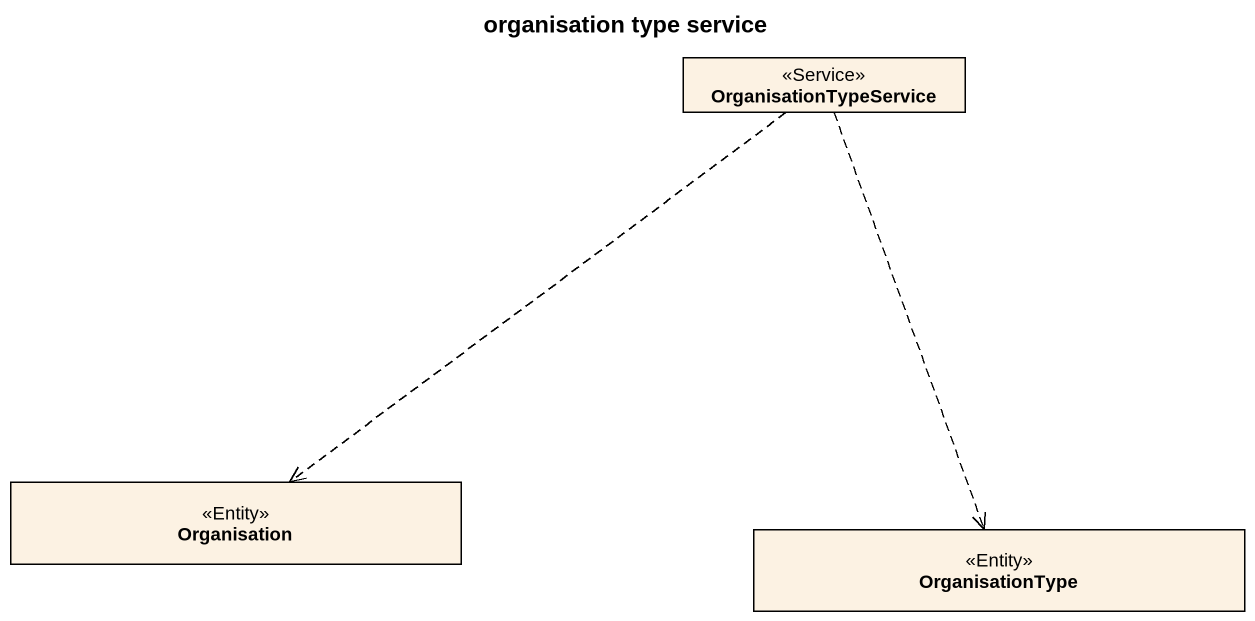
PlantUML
@startuml
title organisation type service
hide circle
hide empty members
class OrganisationTypeService <<Service>>
class Organisation <<Entity>>
class OrganisationType <<Entity>>
OrganisationTypeService ..> Organisation
OrganisationTypeService ..> OrganisationType
@enduml
